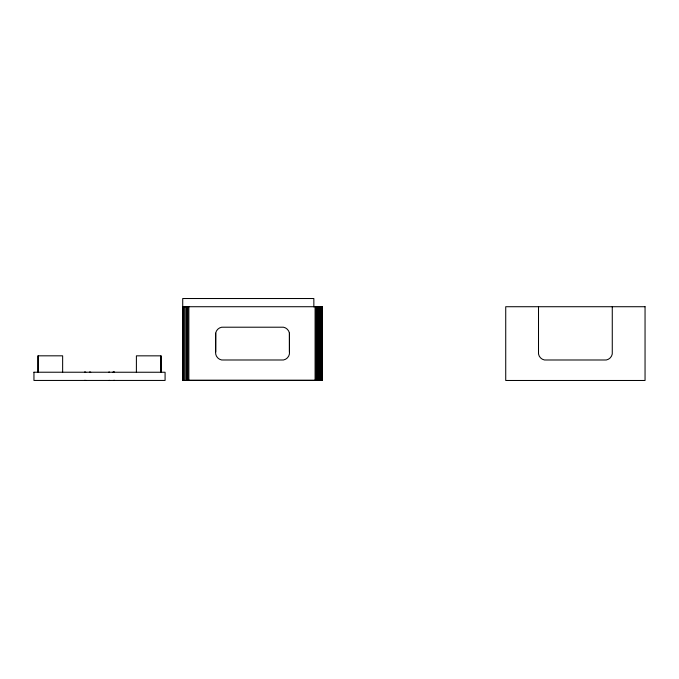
<?xml version="1.0" encoding="UTF-8"?>
<svg xmlns="http://www.w3.org/2000/svg" width="679" height="679" viewBox="0 0 679 679"><rect width="100%" height="100%" fill="white"/><g stroke="black" fill="none" stroke-linecap="round" stroke-linejoin="round"><path stroke-width="1.02" d="M38.058 355.821L38.049 372.245L38.058 355.821L62.646 355.821L62.638 372.245M136.394 372.262L136.403 355.838L160.991 355.847L160.991 372.262L160.991 355.847M215.676 351.79L215.701 333.168C216.27 329.408 220.115 326.599 223.866 327.21L281.242 327.21C285.825 326.404 290.239 330.817 289.432 335.401L289.432 351.79C290.213 356.399 285.851 360.77 281.242 359.989L223.866 359.989C219.266 360.77 214.895 356.399 215.676 351.79L215.701 333.168M85.172 372.253L85.8 372.253M90.163 372.253L90.748 372.253M114.352 372.253L112.561 372.262M113.86 380.444L114.547 380.444L113.716 380.452M182.821 306.721L322.219 306.721M109.421 372.253L108.648 372.253M108.954 372.245L109.446 372.245M321.422 372.27L321.973 372.27M186.733 380.215L317.865 380.215M86.182 380.435L84.442 380.435L85.138 380.435M113.469 380.452L114.488 380.444M113.86 372.245L114.488 372.245L113.469 372.253L113.902 372.262M289.407 333.168L289.432 351.79M612.271 306.721L612.271 351.79C613.044 356.399 608.681 360.77 604.072 359.989L546.705 359.989C542.097 360.77 537.726 356.399 538.506 351.79L538.506 306.721M322.152 306.721L322.152 380.478L182.719 380.469L182.719 298.522L313.851 298.522L313.851 306.925M321.939 306.721L321.939 380.478M321.77 372.27L321.77 380.469M321.591 306.721L321.591 380.478M321.116 306.721L321.116 380.478M320.522 306.721L320.522 380.478M319.817 306.721L319.817 380.478M319.011 306.721L319.011 380.478M318.12 306.721L318.12 380.478M317.161 306.721L317.161 380.478M316.142 306.721L316.142 380.478M315.09 306.721L315.09 380.478M188.855 306.721L188.855 380.478M187.769 306.721L187.769 380.478M186.742 306.721L186.742 380.478M185.791 306.721L185.791 380.478M184.213 306.721L184.213 380.478M183.627 306.721L183.627 380.478M183.194 306.721L183.194 380.478M182.923 306.721L182.923 380.478M33.95 372.219L33.95 380.452L165.082 380.444L165.082 372.253L33.95 372.219M84.51 372.245L85.138 372.245L84.51 372.245M645.05 306.721L505.728 306.721L505.728 380.478L645.05 380.478L645.05 306.721M89.552 372.245L90.044 372.245L89.552 372.245M109.574 380.452L108.971 380.452L109.574 380.452"/></g></svg>
